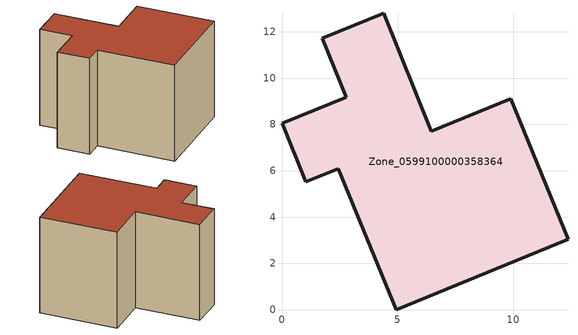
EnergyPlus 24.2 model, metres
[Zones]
Zone_0599100000358364
 floor ground (C_G): 2.43,6.08 1.04,5.52 0,8.05 2.79,9.18 1.74,11.72 4.39,12.8 6.46,7.71 9.88,9.1 12.36,3.03 4.93,0 z3.39
 wall outside (C_F): 6.46,7.71 4.39,12.8 1.74,11.72 2.79,9.18 0,8.05 1.04,5.52 2.43,6.08 4.93,0 12.36,3.03 9.88,9.1 6.46,7.71 z3.39:11.87
 roof outside (C_R): 12.36,3.03 9.88,9.1 6.46,7.71 4.39,12.8 1.74,11.72 2.79,9.18 0,8.05 1.04,5.52 2.43,6.08 4.93,0 z11.87
[BUILDING]
Pand.0599100000358364: North Axis=0; Terrain=City; Loads Convergence Tolerance Value=0.04; Temperature Convergence Tolerance Value=0.4; Solar Distribution=FullExterior; Maximum Number of Warmup Days=25; Minimum Number of Warmup Days=1
[Site:Location]
Rotterdam.The.Hague.AP_ZH_NLD Design_Conditions: Latitude=51.96; Longitude=4.45; Time Zone=1; Elevation=-4.5
[SITE:GROUNDTEMPERATURE:BUILDINGSURFACE]
18, 18, 18, 18, 18, 18, 18, 18, 18, 18, 18, 18
[MATERIAL] Thermal Absorptance=0.9; Solar Absorptance=0.7; Visible Absorptance=0.7
Name | Roughness | Thickness | Conductivity | Density | Specific Heat
G.TC.1992-2005 | MediumSmooth | 0.15 | 0.06 | 540 | 1210
F.TC.1992-2005 | Rough | 0.3 | 0.12 | 1920 | 840
R.TC.1992-2005 | MediumRough | 0.2 | 0.08 | 1500 | 1000
[CONSTRUCTION]
C_G: G.TC.1992-2005
C_F: F.TC.1992-2005
C_R: R.TC.1992-2005
[ZONE]
Zone_0599100000358364: Type=1; Multiplier=1; Ceiling Height=Autocalculate; Volume=Autocalculate; Floor Area=autocalculate; Part of Total Floor Area=Yes
[ZONEINFILTRATION:DESIGNFLOWRATE]
Infil_Zone_0599100000358364: Zone or ZoneList or Space or SpaceList=Zone_0599100000358364; Schedule=AlwaysOn; Design Flow Rate Calculation Method=Flow/Area; Flow Rate per Floor Area=0.0015; Constant Term Coefficient=1; Temperature Term Coefficient=0; Velocity Term Coefficient=0; Velocity Squared Term Coefficient=0
[HVACTEMPLATE:ZONE:IDEALLOADSAIRSYSTEM]
Zone_0599100000358364: Maximum Heating Supply Air Temperature=50; Minimum Cooling Supply Air Temperature=13; Maximum Heating Supply Air Humidity Ratio=0.0156; Minimum Cooling Supply Air Humidity Ratio=0.0077; Heating Limit=NoLimit; Cooling Limit=NoLimit; Dehumidification Control Type=ConstantSensibleHeatRatio; Cooling Sensible Heat Ratio=0.7; Dehumidification Setpoint=60; Humidification Control Type=None; Humidification Setpoint=30; Outdoor Air Method=None; Outdoor Air Flow Rate per Person=0.00944; Outdoor Air Flow Rate per Zone Floor Area=0; Outdoor Air Flow Rate per Zone=0; Demand Controlled Ventilation Type=None; Outdoor Air Economizer Type=NoEconomizer; Heat Recovery Type=None; Sensible Heat Recovery Effectiveness=0.7; Latent Heat Recovery Effectiveness=0.65
[ZONECONTROL:THERMOSTAT]
ThermostatControl_Zone_0599100000358364: Zone or ZoneList=Zone_0599100000358364; Control Type Schedule=DualSetpointControlType; Control 1=Thermostat_Zone_0599100000358364; Temperature Difference Between Cutout And Setpoint=0
[THERMOSTATSETPOINT:DUALSETPOINT]
Thermostat_Zone_0599100000358364: Heating Setpoint Temperature Schedule=HeatingSetpoint_Zone_0599100000358364; Cooling Setpoint Temperature Schedule=CoolingSetpoint_Zone_0599100000358364
[SCHEDULE:COMPACT]
HeatingSetpoint_Zone_0599100000358364: Through: 12/31, For: AllDays, Until: 24:00, 21
CoolingSetpoint_Zone_0599100000358364: Through: 12/31, For: AllDays, Until: 24:00, 24
DualSetpointControlType: Through: 12/31, For: AllDays, Until: 24:00, 4
AlwaysOn: Through: 12/31, For: AllDays, Until: 24:00, 1
